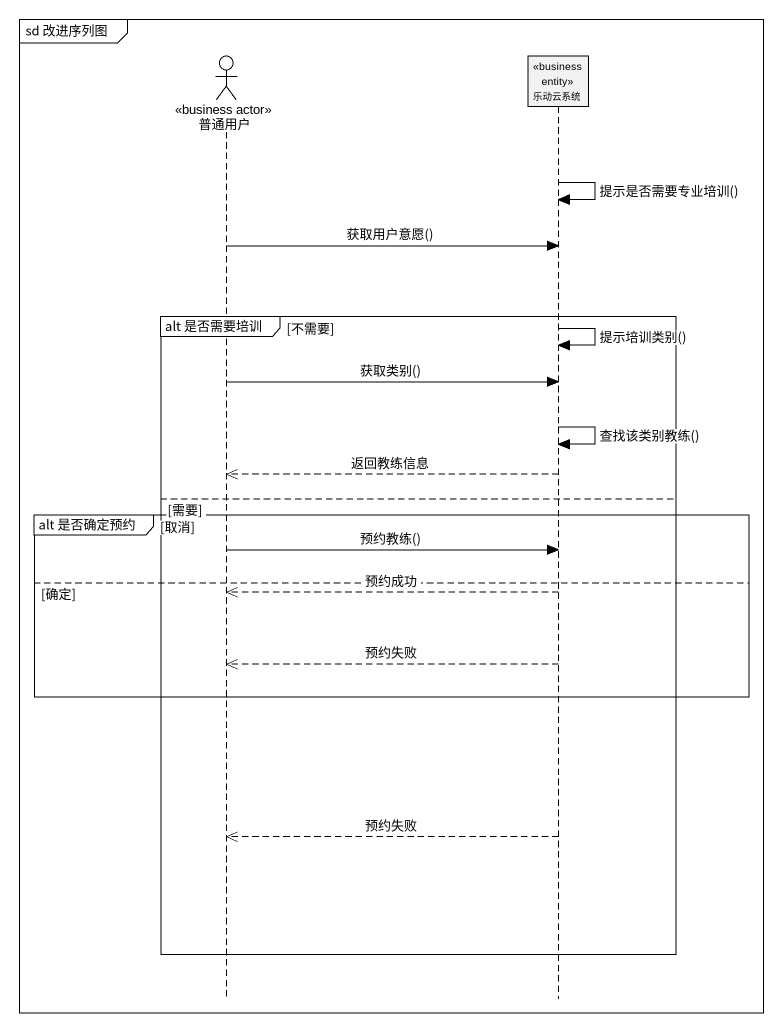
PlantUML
@startuml
mainframe sd 改进序列图
hide footbox
actor 普通用户 <<business actor>>
participant 乐动云系统 <<business entity>>

乐动云系统 -> 乐动云系统 : 提示是否需要专业培训()
普通用户 -> 乐动云系统 : 获取用户意愿()
group alt 是否需要培训 [不需要]
  乐动云系统 -> 乐动云系统 : 提示培训类别()
  普通用户 -> 乐动云系统 : 获取类别()
  乐动云系统 -> 乐动云系统 : 查找该类别教练()
  乐动云系统 -->> 普通用户 : 返回教练信息
else 需要
  group alt 是否确定预约 [取消]
    普通用户 -> 乐动云系统 : 预约教练()
  else 确定
    乐动云系统 -->> 普通用户 : 预约成功
    乐动云系统 -->> 普通用户 : 预约失败
  end
  乐动云系统 -->> 普通用户 : 预约失败
end
@enduml
